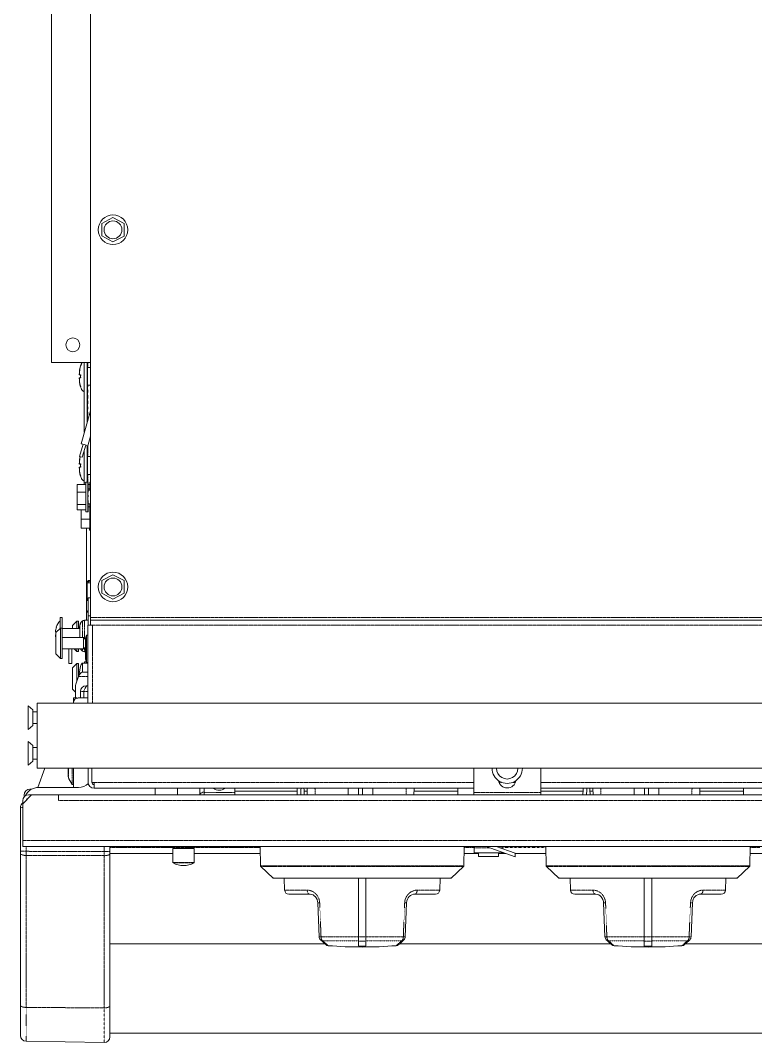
# Model space of a CAD drawing. Header units: millimetres. Extents: x 60499 to 556746, y 248297 to 497145.
# Drawn here: x 328105 to 336745, y 472879 to 484895 of the extents above; entities that cross this region are included whole.
import ezdxf

# ---------------------------------------------------------------- set-up
doc = ezdxf.new("R2010")
doc.units = ezdxf.units.MM
doc.linetypes.add('PHANTOM', pattern=[20, 10, -2, 2, -2, 2, -2])

msp = doc.modelspace()

# ---------------------------------------------------------------- linework, layer by layer
at = {"color": 7, "lineweight": 13, "ltscale": 0.03937}
for p, q in [((328928, 477875), (328928, 489518)), ((328469, 480872), (328469, 489040)), ((328856, 480872), (328856, 480055)), ((328889, 480171), (328889, 480872)), ((328882, 477844), (328882, 478928)), ((328898, 477785), (328898, 476869)), ((328928, 477845), (352057, 477845)), ((328300, 476869), (328300, 476105)), ((328300, 476869), (352655, 476869)), ((328300, 476105), (352655, 476105)), ((333433, 475868), (328971, 475868)), ((346820, 475868), (334220, 475868)), ((328552, 475792), (352487, 475792)), ((331358, 475833), (330625, 475833)), ((328132, 475185), (352907, 475185)), ((328106, 473316), (328106, 475102)), ((329156, 475102), (329896, 475102)), ((329156, 475099), (329156, 473310)), ((330148, 475102), (330922, 475102)), ((331083, 474810), (332122, 474810)), ((332078, 474810), (332078, 474122)), ((332122, 474810), (333160, 474810)), ((332165, 474810), (332165, 474122)), ((334442, 474810), (335481, 474810)), ((335437, 474810), (335437, 474122)), ((335481, 474810), (336520, 474810)), ((335524, 474810), (335524, 474122)), ((331684, 474039), (329156, 474039)), ((335043, 474039), (332559, 474039)), ((338382, 474039), (335919, 474039)), ((338559, 472989), (329156, 472989)), ((328171, 472895), (329088, 472879))]:
    msp.add_line(p, q, dxfattribs=at)
at = {"color": 7, "lineweight": 13, "ltscale": 0.004405}
for p, q in [((329193, 482577), (329062, 482509)), ((329324, 482508), (329193, 482577)), ((329062, 482509), (329062, 482361)), ((329324, 482360), (329324, 482508)), ((329062, 482361), (329193, 482292)), ((329193, 482292), (329324, 482360)), ((329193, 478378), (329062, 478309)), ((329324, 478309), (329193, 478378)), ((329062, 478309), (329062, 478161)), ((329324, 478161), (329324, 478309)), ((329062, 478161), (329193, 478093)), ((329193, 478093), (329324, 478161))]:
    msp.add_line(p, q, dxfattribs=at)
at = {"color": 7, "lineweight": 13, "ltscale": 0.013677}
msp.add_line((328469, 480872), (328928, 480872), dxfattribs=at)
at = {"color": 7, "lineweight": 13, "ltscale": 1.4628e-05}
for p, q in [((328811, 480835), (328812, 480835)), ((328812, 480587), (328811, 480587)), ((328812, 479538), (328811, 479538))]:
    msp.add_line(p, q, dxfattribs=at)
at = {"color": 7, "lineweight": 13, "ltscale": 1.4598e-05}
for p, q in [((328813, 480835), (328813, 480835)), ((328813, 480588), (328813, 480588)), ((328813, 479538), (328813, 479538))]:
    msp.add_line(p, q, dxfattribs=at)
at = {"color": 7, "lineweight": 13, "ltscale": 0.009999}
msp.add_line((328892, 480872), (328892, 480536), dxfattribs=at)
at = {"color": 7, "lineweight": 13, "ltscale": 0.001084}
for p, q in [((328892, 480816), (328928, 480816)), ((328892, 480607), (328928, 480607)), ((328892, 479767), (328928, 479767)), ((328892, 479557), (328928, 479557))]:
    msp.add_line(p, q, dxfattribs=at)
at = {"color": 7, "linetype": 'PHANTOM', "lineweight": 13, "ltscale": 0.001662}
msp.add_line((328898, 480816), (328898, 480872), dxfattribs=at)
at = {"color": 7, "lineweight": 13, "ltscale": 4.93808e-05}
for p, q in [((328797, 480730), (328798, 480730)), ((328797, 479680), (328798, 479680))]:
    msp.add_line(p, q, dxfattribs=at)
at = {"color": 7, "lineweight": 13, "ltscale": 4.89002e-05}
for p, q in [((328798, 480692), (328797, 480692)), ((328798, 479643), (328797, 479643)), ((328772, 479351), (328770, 479351)), ((328772, 479205), (328770, 479205))]:
    msp.add_line(p, q, dxfattribs=at)
at = {"color": 7, "lineweight": 13, "ltscale": 0.000445929}
for p, q in [((328798, 480730), (328813, 480730)), ((328813, 480693), (328798, 480693)), ((328798, 479681), (328813, 479681)), ((328813, 479643), (328798, 479643))]:
    msp.add_line(p, q, dxfattribs=at)
at = {"color": 7, "linetype": 'PHANTOM', "lineweight": 13, "ltscale": 0.012071}
msp.add_line((328898, 480201), (328898, 480607), dxfattribs=at)
at = {"color": 7, "lineweight": 13, "ltscale": 0.012011}
msp.add_line((328817, 479919), (328928, 480307), dxfattribs=at)
msp.add_line((328817, 479919), (328928, 480307), dxfattribs=at)
at = {"color": 7, "lineweight": 13, "ltscale": 0.003429}
msp.add_line((328896, 479896), (328928, 480007), dxfattribs=at)
at = {"color": 7, "lineweight": 13, "ltscale": 0.004429}
for p, q in [((328800, 479769), (328841, 479912)), ((328800, 479769), (328841, 479912)), ((328831, 479760), (328872, 479903))]:
    msp.add_line(p, q, dxfattribs=at)
at = {"color": 7, "lineweight": 13, "ltscale": 0.00123}
for p, q in [((328817, 479919), (328857, 479908)), ((328857, 479908), (328896, 479896))]:
    msp.add_line(p, q, dxfattribs=at)
at = {"color": 7, "lineweight": 13, "ltscale": 4.61276e-05}
msp.add_line((328855, 479843), (328856, 479845), dxfattribs=at)
at = {"color": 7, "lineweight": 13, "ltscale": 1.57971e-05}
msp.add_line((328855, 479843), (328856, 479844), dxfattribs=at)
at = {"color": 7, "lineweight": 13, "ltscale": 0.011509}
msp.add_line((328856, 479845), (328856, 479458), dxfattribs=at)
at = {"color": 7, "lineweight": 13, "ltscale": 1.02323e-05}
msp.add_line((328856, 479844), (328856, 479844), dxfattribs=at)
at = {"color": 7, "lineweight": 13, "ltscale": 0.012892}
msp.add_line((328889, 479465), (328889, 479898), dxfattribs=at)
at = {"color": 7, "lineweight": 13, "ltscale": 0.010425}
msp.add_line((328892, 479837), (328892, 479487), dxfattribs=at)
at = {"color": 7, "linetype": 'PHANTOM', "lineweight": 13, "ltscale": 0.004002}
msp.add_line((328898, 479767), (328898, 479901), dxfattribs=at)
at = {"color": 7, "lineweight": 13, "ltscale": 0.000492117}
msp.add_line((328800, 479769), (328816, 479765), dxfattribs=at)
at = {"color": 7, "lineweight": 13, "ltscale": 0.000492146}
msp.add_line((328816, 479765), (328831, 479760), dxfattribs=at)
at = {"color": 7, "lineweight": 13, "ltscale": 0.000522163}
msp.add_line((328856, 479458), (328856, 479441), dxfattribs=at)
at = {"color": 7, "lineweight": 13, "ltscale": 0.000502819}
msp.add_line((328856, 479458), (328873, 479458), dxfattribs=at)
at = {"color": 7, "lineweight": 13, "ltscale": 0.001054}
for p, q in [((328873, 479465), (328873, 479430)), ((328899, 479465), (328899, 479430))]:
    msp.add_line(p, q, dxfattribs=at)
at = {"color": 7, "lineweight": 13, "ltscale": 0.000775014}
for p, q in [((328899, 479465), (328873, 479465)), ((328899, 479118), (328873, 479118)), ((328928, 477785), (328954, 477785)), ((328971, 475938), (328945, 475938))]:
    msp.add_line(p, q, dxfattribs=at)
at = {"color": 7, "linetype": 'PHANTOM', "lineweight": 13, "ltscale": 0.002725}
msp.add_line((328898, 479465), (328898, 479557), dxfattribs=at)
at = {"color": 7, "lineweight": 13, "ltscale": 6.24769e-05}
for p, q in [((328899, 479464), (328901, 479464)), ((328899, 479430), (328901, 479430)), ((328899, 479349), (328901, 479349)), ((328899, 479315), (328901, 479315)), ((328899, 479294), (328901, 479294)), ((328899, 479250), (328901, 479250)), ((328899, 479186), (328901, 479186)), ((328899, 479119), (328901, 479119))]:
    msp.add_line(p, q, dxfattribs=at)
at = {"color": 7, "lineweight": 13, "ltscale": 0.001006}
msp.add_line((328901, 479464), (328901, 479430), dxfattribs=at)
at = {"color": 7, "lineweight": 13, "ltscale": 0.002874}
msp.add_line((328920, 479467), (328920, 479371), dxfattribs=at)
at = {"color": 7, "lineweight": 13, "ltscale": 0.000239064}
msp.add_line((328928, 479467), (328920, 479467), dxfattribs=at)
at = {"color": 7, "lineweight": 13, "ltscale": 4.92907e-05}
for p, q in [((328772, 479440), (328770, 479440)), ((328819, 479441), (328818, 479441))]:
    msp.add_line(p, q, dxfattribs=at)
at = {"color": 7, "lineweight": 13, "ltscale": 0.002664}
for p, q in [((328770, 479351), (328770, 479440)), ((328772, 479351), (328772, 479440))]:
    msp.add_line(p, q, dxfattribs=at)
at = {"color": 7, "lineweight": 13, "ltscale": 0.004344}
for p, q in [((328770, 479205), (328770, 479351)), ((328772, 479205), (328772, 479351))]:
    msp.add_line(p, q, dxfattribs=at)
at = {"color": 7, "lineweight": 13, "ltscale": 0.003}
for p, q in [((328873, 479440), (328772, 479440)), ((328873, 479351), (328772, 479351)), ((328873, 479205), (328772, 479205)), ((328873, 479142), (328772, 479142)), ((328920, 479032), (328819, 479032)), ((328918, 478928), (328818, 478928)), ((328920, 478928), (328819, 478928))]:
    msp.add_line(p, q, dxfattribs=at)
at = {"color": 7, "lineweight": 13, "ltscale": 7.92976e-06}
msp.add_line((328818, 479440), (328818, 479441), dxfattribs=at)
at = {"color": 7, "lineweight": 13, "ltscale": 0.001592}
msp.add_line((328873, 479441), (328819, 479441), dxfattribs=at)
at = {"color": 7, "lineweight": 13, "ltscale": 1.52588e-05}
msp.add_line((328819, 479440), (328819, 479441), dxfattribs=at)
at = {"color": 7, "lineweight": 13, "ltscale": 0.009296}
msp.add_line((328873, 479118), (328873, 479430), dxfattribs=at)
at = {"color": 7, "lineweight": 13, "ltscale": 0.00342}
msp.add_line((328899, 479430), (328899, 479315), dxfattribs=at)
at = {"color": 7, "lineweight": 13, "ltscale": 0.000569742}
for p, q in [((328920, 479441), (328901, 479441)), ((328920, 479387), (328901, 479387))]:
    msp.add_line(p, q, dxfattribs=at)
at = {"color": 7, "lineweight": 13, "ltscale": 0.0024}
msp.add_line((328901, 479430), (328901, 479349), dxfattribs=at)
at = {"color": 7, "lineweight": 13, "ltscale": 0.000808806}
for p, q in [((328901, 479371), (328928, 479371)), ((328901, 479212), (328928, 479212))]:
    msp.add_line(p, q, dxfattribs=at)
at = {"color": 7, "lineweight": 13, "ltscale": 0.003831}
msp.add_line((328899, 479315), (328899, 479186), dxfattribs=at)
at = {"color": 7, "lineweight": 13, "ltscale": 0.000627773}
msp.add_line((328901, 479315), (328901, 479294), dxfattribs=at)
at = {"color": 7, "lineweight": 13, "ltscale": 0.001906}
msp.add_line((328901, 479250), (328901, 479186), dxfattribs=at)
at = {"color": 7, "lineweight": 13, "ltscale": 0.009247}
msp.add_line((328920, 478901), (328920, 479212), dxfattribs=at)
at = {"color": 7, "lineweight": 13, "ltscale": 0.001868}
for p, q in [((328770, 479142), (328770, 479205)), ((328772, 479142), (328772, 479205))]:
    msp.add_line(p, q, dxfattribs=at)
at = {"color": 7, "lineweight": 13, "ltscale": 0.001456}
msp.add_line((328819, 479142), (328770, 479142), dxfattribs=at)
at = {"color": 7, "lineweight": 13, "ltscale": 0.003275}
msp.add_line((328818, 479032), (328818, 479142), dxfattribs=at)
at = {"color": 7, "lineweight": 13, "ltscale": 0.003268}
msp.add_line((328819, 479032), (328819, 479142), dxfattribs=at)
at = {"color": 7, "lineweight": 13, "ltscale": 0.001998}
for p, q in [((328899, 479186), (328899, 479119)), ((328901, 479186), (328901, 479119))]:
    msp.add_line(p, q, dxfattribs=at)
at = {"color": 7, "lineweight": 13, "ltscale": 4.76987e-05}
msp.add_line((328899, 479119), (328899, 479118), dxfattribs=at)
at = {"color": 7, "lineweight": 13, "ltscale": 0.000569892}
msp.add_line((328920, 479178), (328901, 479178), dxfattribs=at)
at = {"color": 7, "lineweight": 13, "ltscale": 4.88702e-05}
msp.add_line((328819, 479032), (328818, 479032), dxfattribs=at)
at = {"color": 7, "lineweight": 13, "ltscale": 0.003109}
for p, q in [((328818, 478928), (328818, 479032)), ((328819, 478928), (328819, 479032))]:
    msp.add_line(p, q, dxfattribs=at)
at = {"color": 7, "lineweight": 13, "ltscale": 0.000802348}
msp.add_line((328918, 478901), (328918, 478928), dxfattribs=at)
at = {"color": 7, "lineweight": 13, "ltscale": 0.000288205}
msp.add_line((328928, 478901), (328918, 478901), dxfattribs=at)
at = {"color": 7, "lineweight": 13, "ltscale": 0.000238884}
msp.add_line((328928, 478901), (328920, 478901), dxfattribs=at)
at = {"color": 7, "lineweight": 13, "ltscale": 0.004899}
msp.add_line((328883, 478292), (328883, 478127), dxfattribs=at)
at = {"color": 7, "lineweight": 13, "ltscale": 0.003698}
for p, q in [((328890, 478160), (328890, 478284)), ((328891, 478160), (328891, 478284))]:
    msp.add_line(p, q, dxfattribs=at)
at = {"color": 7, "lineweight": 13, "ltscale": 0.001146}
msp.add_line((328928, 478284), (328890, 478284), dxfattribs=at)
at = {"color": 7, "lineweight": 13, "ltscale": 0.001096}
msp.add_line((328928, 478284), (328891, 478284), dxfattribs=at)
at = {"color": 7, "linetype": 'PHANTOM', "lineweight": 13, "ltscale": 0.000239815}
msp.add_line((328900, 478309), (328900, 478301), dxfattribs=at)
at = {"color": 7, "lineweight": 13, "ltscale": 0.000827128}
msp.add_line((328900, 478309), (328928, 478309), dxfattribs=at)
at = {"color": 7, "linetype": 'PHANTOM', "lineweight": 13, "ltscale": 0.000827128}
msp.add_line((328928, 478301), (328900, 478301), dxfattribs=at)
at = {"color": 7, "linetype": 'PHANTOM', "lineweight": 13, "ltscale": 0.00049561}
msp.add_line((328900, 478284), (328900, 478301), dxfattribs=at)
at = {"color": 7, "lineweight": 13, "ltscale": 0.002502}
for p, q in [((328890, 478076), (328890, 478160)), ((328891, 478076), (328891, 478160))]:
    msp.add_line(p, q, dxfattribs=at)
at = {"color": 7, "lineweight": 13, "ltscale": 0.005035}
msp.add_line((328883, 478127), (328883, 477958), dxfattribs=at)
at = {"color": 7, "lineweight": 13, "ltscale": 5.00416e-05}
msp.add_line((328891, 478076), (328890, 478076), dxfattribs=at)
at = {"color": 7, "lineweight": 13, "ltscale": 0.000320705}
msp.add_line((328902, 478076), (328891, 478076), dxfattribs=at)
at = {"color": 7, "linetype": 'PHANTOM', "lineweight": 13, "ltscale": 0.003739}
msp.add_line((328900, 477950), (328900, 478076), dxfattribs=at)
at = {"color": 7, "lineweight": 13, "ltscale": 0.000775074}
for p, q in [((328902, 478107), (328928, 478107)), ((328902, 477897), (328928, 477897))]:
    msp.add_line(p, q, dxfattribs=at)
at = {"color": 7, "lineweight": 13, "ltscale": 0.00625}
msp.add_line((328902, 477897), (328902, 478107), dxfattribs=at)
at = {"color": 7, "lineweight": 13, "ltscale": 0.000136248}
msp.add_line((328883, 477958), (328883, 477954), dxfattribs=at)
at = {"color": 7, "linetype": 'PHANTOM', "lineweight": 13, "ltscale": 8.37431e-05}
msp.add_line((328900, 477950), (328900, 477947), dxfattribs=at)
at = {"color": 7, "linetype": 'PHANTOM', "lineweight": 13, "ltscale": 5.20241e-05}
for p, q in [((328902, 477950), (328900, 477950)), ((328902, 477941), (328900, 477941))]:
    msp.add_line(p, q, dxfattribs=at)
at = {"color": 7, "lineweight": 13, "ltscale": 8.41036e-05}
msp.add_line((328900, 477947), (328900, 477950), dxfattribs=at)
at = {"color": 7, "linetype": 'PHANTOM', "lineweight": 13, "ltscale": 5.45472e-05}
msp.add_line((328900, 477945), (328900, 477943), dxfattribs=at)
at = {"color": 7, "lineweight": 13, "ltscale": 5.33457e-05}
msp.add_line((328900, 477943), (328900, 477945), dxfattribs=at)
at = {"color": 7, "lineweight": 13, "ltscale": 1.33364e-05}
msp.add_line((328900, 477941), (328900, 477942), dxfattribs=at)
at = {"color": 7, "linetype": 'PHANTOM', "lineweight": 13, "ltscale": 0.000136128}
msp.add_line((328900, 477937), (328900, 477941), dxfattribs=at)
at = {"color": 7, "linetype": 'PHANTOM', "lineweight": 13, "ltscale": 5.12431e-05}
msp.add_line((328902, 477937), (328900, 477937), dxfattribs=at)
at = {"color": 7, "lineweight": 13, "ltscale": 5.20841e-05}
msp.add_line((328900, 477937), (328902, 477937), dxfattribs=at)
at = {"color": 7, "lineweight": 13, "ltscale": 0.003335}
msp.add_line((328902, 477785), (328902, 477897), dxfattribs=at)
at = {"color": 7, "lineweight": 13, "ltscale": 0.003787}
msp.add_line((328572, 477875), (328572, 477748), dxfattribs=at)
at = {"color": 7, "lineweight": 13, "ltscale": 0.000674991}
msp.add_line((328594, 477875), (328572, 477875), dxfattribs=at)
at = {"color": 7, "lineweight": 13, "ltscale": 0.003663}
msp.add_line((328594, 477875), (328594, 477752), dxfattribs=at)
at = {"color": 7, "lineweight": 13, "ltscale": 0.002227}
for p, q in [((328716, 477780), (328769, 477833)), ((328523, 477699), (328576, 477752)), ((328523, 477448), (328576, 477395)), ((328716, 477284), (328769, 477337))]:
    msp.add_line(p, q, dxfattribs=at)
at = {"color": 7, "lineweight": 13, "ltscale": 0.000778679}
msp.add_line((328716, 477780), (328716, 477754), dxfattribs=at)
at = {"color": 7, "lineweight": 13, "ltscale": 0.001107}
for p, q in [((328769, 477833), (328769, 477795)), ((328787, 477833), (328787, 477795)), ((328576, 477752), (328576, 477715)), ((328594, 477752), (328594, 477715)), ((328769, 477337), (328769, 477300)), ((328787, 477337), (328787, 477300))]:
    msp.add_line(p, q, dxfattribs=at)
at = {"color": 7, "lineweight": 13, "ltscale": 0.000550007}
for p, q in [((328769, 477833), (328787, 477833)), ((328576, 477752), (328594, 477752)), ((328769, 477476), (328787, 477476)), ((328576, 477395), (328594, 477395)), ((328769, 477337), (328787, 477337))]:
    msp.add_line(p, q, dxfattribs=at)
at = {"color": 7, "lineweight": 13, "ltscale": 0.001481}
for p, q in [((328769, 477746), (328769, 477795)), ((328787, 477795), (328787, 477746))]:
    msp.add_line(p, q, dxfattribs=at)
at = {"color": 7, "linetype": 'PHANTOM', "lineweight": 13, "ltscale": 3.94085e-05}
msp.add_line((328832, 477832), (328832, 477834), dxfattribs=at)
at = {"color": 7, "linetype": 'PHANTOM', "lineweight": 13, "ltscale": 0.005752}
msp.add_line((328833, 477641), (328833, 477834), dxfattribs=at)
at = {"color": 7, "linetype": 'PHANTOM', "lineweight": 13, "ltscale": 0.006433}
msp.add_line((328859, 477628), (328859, 477844), dxfattribs=at)
at = {"color": 7, "lineweight": 13, "ltscale": 0.001291}
msp.add_line((328859, 477844), (328902, 477844), dxfattribs=at)
at = {"color": 7, "lineweight": 13, "ltscale": 0.000644594}
msp.add_line((328920, 477785), (328898, 477785), dxfattribs=at)
at = {"color": 7, "lineweight": 13, "ltscale": 0.000242909}
msp.add_line((328928, 477785), (328920, 477785), dxfattribs=at)
at = {"color": 7, "linetype": 'PHANTOM', "lineweight": 13, "ltscale": 0.03937}
for p, q in [((352057, 477875), (328928, 477875)), ((328954, 477785), (352031, 477785)), ((328954, 477785), (328954, 476869)), ((333433, 475938), (328971, 475938)), ((346820, 475938), (334220, 475938)), ((334220, 475820), (333433, 475820)), ((328552, 475723), (352487, 475723)), ((328132, 475254), (352907, 475254)), ((329088, 475124), (328171, 475127)), ((329156, 475171), (330921, 475171)), ((328171, 473292), (328171, 475079)), ((329088, 475076), (328171, 475079)), ((329088, 475076), (329088, 473286)), ((332122, 474958), (330925, 474958)), ((332122, 474949), (330929, 474949)), ((333318, 474958), (332122, 474958)), ((333314, 474949), (332122, 474949)), ((335481, 474958), (334284, 474958)), ((335481, 474949), (334288, 474949)), ((336677, 474958), (335481, 474958)), ((336673, 474949), (335481, 474949)), ((331074, 474813), (332122, 474813)), ((332122, 474813), (333169, 474813)), ((334433, 474813), (335481, 474813)), ((335481, 474813), (336528, 474813)), ((328171, 473292), (329088, 473286))]:
    msp.add_line(p, q, dxfattribs=at)
at = {"color": 7, "lineweight": 13, "ltscale": 0.000887533}
msp.add_line((328928, 477845), (328928, 477875), dxfattribs=at)
at = {"color": 7, "lineweight": 13, "ltscale": 0.001775}
msp.add_line((328928, 477845), (328928, 477785), dxfattribs=at)
at = {"color": 7, "lineweight": 13, "ltscale": 0.00034918}
msp.add_line((328528, 477709), (328516, 477709), dxfattribs=at)
at = {"color": 7, "lineweight": 13, "ltscale": 0.000202179}
msp.add_line((328516, 477671), (328523, 477671), dxfattribs=at)
at = {"color": 7, "lineweight": 13, "ltscale": 0.000778559}
for p, q in [((328523, 477699), (328523, 477673)), ((328716, 477284), (328716, 477258))]:
    msp.add_line(p, q, dxfattribs=at)
at = {"color": 7, "lineweight": 13, "ltscale": 0.006696}
for p, q in [((328523, 477448), (328523, 477673)), ((328716, 477033), (328716, 477258))]:
    msp.add_line(p, q, dxfattribs=at)
at = {"color": 7, "lineweight": 13, "ltscale": 2.56816e-05}
msp.add_line((328528, 477763), (328527, 477763), dxfattribs=at)
at = {"color": 7, "lineweight": 13, "ltscale": 0.009518}
for p, q in [((328576, 477395), (328576, 477715)), ((328594, 477715), (328594, 477395))]:
    msp.add_line(p, q, dxfattribs=at)
at = {"color": 7, "lineweight": 13, "ltscale": 0.006206}
msp.add_line((328803, 477746), (328594, 477746), dxfattribs=at)
at = {"color": 7, "lineweight": 13, "ltscale": 0.000233808}
msp.add_line((328716, 477746), (328716, 477754), dxfattribs=at)
at = {"color": 7, "lineweight": 13, "ltscale": 0.000532976}
msp.add_line((328801, 477746), (328801, 477764), dxfattribs=at)
at = {"color": 7, "lineweight": 13, "ltscale": 1.25438e-06}
for p, q in [((328801, 477763), (328801, 477763)), ((328803, 477764), (328803, 477764))]:
    msp.add_line(p, q, dxfattribs=at)
at = {"color": 7, "lineweight": 13, "ltscale": 0.000405019}
for p, q in [((328801, 477750), (328801, 477763)), ((328803, 477750), (328803, 477764))]:
    msp.add_line(p, q, dxfattribs=at)
at = {"color": 7, "lineweight": 13, "ltscale": 0.000118946}
msp.add_line((328801, 477746), (328801, 477750), dxfattribs=at)
at = {"color": 7, "lineweight": 13, "ltscale": 0.000968513}
msp.add_line((328803, 477731), (328803, 477764), dxfattribs=at)
at = {"color": 7, "lineweight": 13, "ltscale": 0.000904594}
msp.add_line((328803, 477720), (328803, 477750), dxfattribs=at)
at = {"color": 7, "lineweight": 13, "ltscale": 0.002269}
for p, q in [((328803, 477655), (328803, 477731)), ((328803, 477643), (328803, 477720))]:
    msp.add_line(p, q, dxfattribs=at)
at = {"color": 7, "lineweight": 13, "ltscale": 0.000427967}
msp.add_line((328803, 477641), (328803, 477655), dxfattribs=at)
at = {"color": 7, "lineweight": 13, "ltscale": 0.000512611}
msp.add_line((328881, 477667), (328898, 477667), dxfattribs=at)
at = {"color": 7, "lineweight": 13, "ltscale": 0.004113}
msp.add_line((328881, 477667), (328881, 477529), dxfattribs=at)
at = {"color": 7, "lineweight": 13, "ltscale": 0.000512581}
for p, q in [((328881, 477667), (328898, 477667)), ((328881, 477345), (328898, 477345))]:
    msp.add_line(p, q, dxfattribs=at)
at = {"color": 7, "lineweight": 13, "ltscale": 0.0075}
for p, q in [((328594, 477641), (328846, 477641)), ((328594, 477506), (328846, 477506)), ((330148, 475160), (329896, 475160))]:
    msp.add_line(p, q, dxfattribs=at)
at = {"color": 7, "lineweight": 13, "ltscale": 7.7976e-05}
msp.add_line((328803, 477641), (328803, 477643), dxfattribs=at)
at = {"color": 7, "lineweight": 13, "ltscale": 0.000416673}
msp.add_line((328846, 477641), (328846, 477627), dxfattribs=at)
at = {"color": 7, "lineweight": 13, "ltscale": 0.000958898}
msp.add_line((328869, 477617), (328846, 477641), dxfattribs=at)
at = {"color": 7, "lineweight": 13, "ltscale": 0.003583}
msp.add_line((328846, 477506), (328846, 477627), dxfattribs=at)
at = {"color": 7, "lineweight": 13, "ltscale": 0.000132643}
msp.add_line((328869, 477622), (328864, 477622), dxfattribs=at)
at = {"color": 7, "lineweight": 13, "ltscale": 0.002685}
msp.add_line((328868, 477521), (328868, 477611), dxfattribs=at)
at = {"color": 7, "lineweight": 13, "ltscale": 0.005112}
for p, q in [((328674, 477335), (328674, 477506)), ((328708, 477335), (328708, 477506))]:
    msp.add_line(p, q, dxfattribs=at)
at = {"color": 7, "lineweight": 13, "ltscale": 0.001289}
msp.add_line((328738, 477506), (328769, 477476), dxfattribs=at)
at = {"color": 7, "lineweight": 13, "ltscale": 0.000912524}
for p, q in [((328769, 477476), (328769, 477506)), ((328787, 477506), (328787, 477476))]:
    msp.add_line(p, q, dxfattribs=at)
at = {"color": 7, "linetype": 'PHANTOM', "lineweight": 13, "ltscale": 5.49076e-05}
msp.add_line((328832, 477482), (328832, 477483), dxfattribs=at)
at = {"color": 7, "linetype": 'PHANTOM', "lineweight": 13, "ltscale": 0.000726655}
msp.add_line((328833, 477482), (328833, 477506), dxfattribs=at)
at = {"color": 7, "lineweight": 13, "ltscale": 0.000951739}
msp.add_line((328868, 477529), (328846, 477506), dxfattribs=at)
at = {"color": 7, "linetype": 'PHANTOM', "lineweight": 13, "ltscale": 8.7708e-06}
msp.add_line((328857, 477472), (328857, 477472), dxfattribs=at)
at = {"color": 7, "lineweight": 13, "ltscale": 0.00034083}
msp.add_line((328857, 477472), (328868, 477472), dxfattribs=at)
at = {"color": 7, "linetype": 'PHANTOM', "lineweight": 13, "ltscale": 0.001408}
msp.add_line((328859, 477472), (328859, 477519), dxfattribs=at)
at = {"color": 7, "lineweight": 13, "ltscale": 0.000291539}
msp.add_line((328859, 477472), (328868, 477472), dxfattribs=at)
at = {"color": 7, "lineweight": 13, "ltscale": 0.003534}
msp.add_line((328868, 477402), (328868, 477521), dxfattribs=at)
at = {"color": 7, "lineweight": 13, "ltscale": 0.005414}
msp.add_line((328881, 477529), (328881, 477347), dxfattribs=at)
at = {"color": 7, "lineweight": 13, "ltscale": 0.000999991}
msp.add_line((328674, 477335), (328708, 477335), dxfattribs=at)
at = {"color": 7, "lineweight": 13, "ltscale": 0.00513}
msp.add_line((328769, 477128), (328769, 477300), dxfattribs=at)
at = {"color": 7, "lineweight": 13, "ltscale": 0.003621}
msp.add_line((328787, 477300), (328787, 477178), dxfattribs=at)
at = {"color": 7, "lineweight": 13, "ltscale": 0.003125}
msp.add_line((328833, 477233), (328833, 477338), dxfattribs=at)
at = {"color": 7, "lineweight": 13, "ltscale": 0.001949}
for p, q in [((328898, 477338), (328833, 477338)), ((328898, 477233), (328833, 477233))]:
    msp.add_line(p, q, dxfattribs=at)
at = {"color": 7, "lineweight": 13, "ltscale": 0.000508226}
msp.add_line((328860, 477338), (328860, 477355), dxfattribs=at)
at = {"color": 7, "lineweight": 13, "ltscale": 0.000509457}
msp.add_line((328860, 477355), (328877, 477355), dxfattribs=at)
at = {"color": 7, "lineweight": 13, "ltscale": 3.11183e-05}
msp.add_line((328868, 477402), (328868, 477401), dxfattribs=at)
at = {"color": 7, "lineweight": 13, "ltscale": 4.78189e-05}
msp.add_line((328881, 477347), (328881, 477345), dxfattribs=at)
at = {"color": 7, "lineweight": 13, "ltscale": 0.000199205}
msp.add_line((328890, 477338), (328890, 477345), dxfattribs=at)
at = {"color": 7, "lineweight": 13, "ltscale": 0.00291}
msp.add_line((328756, 477091), (328789, 477183), dxfattribs=at)
at = {"color": 7, "lineweight": 13, "ltscale": 0.000281657}
msp.add_line((328787, 477226), (328797, 477226), dxfattribs=at)
at = {"color": 7, "linetype": 'PHANTOM', "lineweight": 13, "ltscale": 0.003247}
msp.add_line((328789, 477183), (328898, 477183), dxfattribs=at)
at = {"color": 7, "lineweight": 13, "ltscale": 0.000635312}
msp.add_line((328877, 477073), (328898, 477073), dxfattribs=at)
at = {"color": 7, "lineweight": 13, "ltscale": 0.000347468}
msp.add_line((328877, 477073), (328877, 477061), dxfattribs=at)
at = {"color": 7, "lineweight": 13, "ltscale": 0.001476}
msp.add_line((328716, 477033), (328751, 476998), dxfattribs=at)
at = {"color": 7, "lineweight": 13, "ltscale": 0.001562}
msp.add_line((328728, 476877), (328728, 476930), dxfattribs=at)
at = {"color": 7, "lineweight": 13, "ltscale": 0.0012}
msp.add_line((328728, 476930), (328768, 476930), dxfattribs=at)
at = {"color": 7, "lineweight": 13, "ltscale": 0.003207}
msp.add_line((328751, 477038), (328751, 476930), dxfattribs=at)
at = {"color": 7, "lineweight": 13, "ltscale": 4.26525e-05}
msp.add_line((328768, 476928), (328768, 476930), dxfattribs=at)
at = {"color": 7, "lineweight": 13, "ltscale": 0.003505}
msp.add_line((328780, 476930), (328898, 476930), dxfattribs=at)
at = {"color": 7, "linetype": 'PHANTOM', "lineweight": 13, "ltscale": 0.001195}
msp.add_line((328811, 477006), (328851, 477006), dxfattribs=at)
at = {"color": 7, "lineweight": 13, "ltscale": 0.00228}
for p, q in [((328811, 476930), (328811, 477006)), ((328851, 477006), (328851, 476930)), ((328851, 476930), (328851, 477006))]:
    msp.add_line(p, q, dxfattribs=at)
at = {"color": 7, "lineweight": 13, "ltscale": 1.44279e-05}
msp.add_line((328851, 477007), (328851, 477006), dxfattribs=at)
at = {"color": 7, "linetype": 'PHANTOM', "lineweight": 13, "ltscale": 0.001405}
msp.add_line((328851, 477006), (328898, 477006), dxfattribs=at)
at = {"color": 7, "lineweight": 13, "ltscale": 0.0083}
for p, q in [((328195, 476838), (328195, 476559)), ((328195, 476418), (328195, 476139))]:
    msp.add_line(p, q, dxfattribs=at)
at = {"color": 7, "lineweight": 13, "ltscale": 0.002153}
for p, q in [((328195, 476838), (328250, 476790)), ((328195, 476559), (328250, 476606)), ((328195, 476418), (328250, 476370)), ((328195, 476139), (328250, 476187))]:
    msp.add_line(p, q, dxfattribs=at)
at = {"color": 7, "lineweight": 13, "ltscale": 0.000253752}
msp.add_line((328728, 476869), (328728, 476877), dxfattribs=at)
msp.add_line((328728, 476869), (328728, 476877), dxfattribs=at)
at = {"color": 7, "lineweight": 13, "ltscale": 0.005475}
for p, q in [((328250, 476790), (328250, 476606)), ((328250, 476370), (328250, 476187))]:
    msp.add_line(p, q, dxfattribs=at)
at = {"color": 7, "lineweight": 13, "ltscale": 0.0015}
for p, q in [((328250, 476768), (328300, 476768)), ((328250, 476629), (328300, 476629)), ((328250, 476348), (328300, 476348)), ((328250, 476209), (328300, 476209))]:
    msp.add_line(p, q, dxfattribs=at)
at = {"color": 7, "lineweight": 13, "ltscale": 0.007196}
msp.add_line((328309, 475877), (328391, 476105), dxfattribs=at)
at = {"color": 7, "lineweight": 13, "ltscale": 0.002561}
msp.add_line((328667, 476105), (328667, 476019), dxfattribs=at)
at = {"color": 7, "linetype": 'PHANTOM', "lineweight": 13, "ltscale": 0.003109}
msp.add_line((328672, 476105), (328672, 476000), dxfattribs=at)
at = {"color": 7, "linetype": 'PHANTOM', "lineweight": 13, "ltscale": 0.004991}
msp.add_line((328714, 476105), (328714, 475937), dxfattribs=at)
at = {"color": 7, "lineweight": 13, "ltscale": 0.006756}
msp.add_line((328728, 475878), (328728, 476105), dxfattribs=at)
at = {"color": 7, "lineweight": 13, "ltscale": 0.006509}
msp.add_line((328728, 475886), (328728, 476105), dxfattribs=at)
at = {"color": 7, "lineweight": 13, "ltscale": 0.004972}
for p, q in [((328902, 475938), (328902, 476105)), ((328945, 475938), (328945, 476105))]:
    msp.add_line(p, q, dxfattribs=at)
at = {"color": 7, "lineweight": 13, "ltscale": 0.008462}
for p, q in [((333433, 476105), (333433, 475820)), ((334220, 476105), (334220, 475820))]:
    msp.add_line(p, q, dxfattribs=at)
at = {"color": 7, "lineweight": 13, "ltscale": 0.000336414}
msp.add_line((328667, 476019), (328667, 476007), dxfattribs=at)
at = {"color": 7, "linetype": 'PHANTOM', "lineweight": 13, "ltscale": 0.000412948}
msp.add_line((328672, 476000), (328672, 475986), dxfattribs=at)
at = {"color": 7, "lineweight": 13, "ltscale": 0.002475}
msp.add_line((328672, 475986), (328714, 475914), dxfattribs=at)
at = {"color": 7, "lineweight": 13, "ltscale": 0.000619363}
msp.add_line((328217, 475857), (328237, 475857), dxfattribs=at)
at = {"color": 7, "lineweight": 13, "ltscale": 0.014}
msp.add_line((328317, 475878), (328788, 475878), dxfattribs=at)
at = {"color": 7, "linetype": 'PHANTOM', "lineweight": 13, "ltscale": 0.000675472}
msp.add_line((328714, 475937), (328714, 475914), dxfattribs=at)
at = {"color": 7, "lineweight": 13, "ltscale": 0.002065}
msp.add_line((328971, 475938), (328971, 475868), dxfattribs=at)
at = {"color": 7, "lineweight": 13, "ltscale": 0.002275}
for p, q in [((329690, 475792), (329690, 475868)), ((329953, 475792), (329953, 475868)), ((330215, 475792), (330215, 475868)), ((331476, 475792), (331474, 475868)), ((331958, 475792), (331957, 475868)), ((332079, 475792), (332078, 475868)), ((332127, 475868), (332126, 475792)), ((332247, 475792), (332248, 475868)), ((332730, 475792), (332731, 475868)), ((333246, 475792), (333246, 475868)), ((334835, 475792), (334834, 475868)), ((335318, 475792), (335317, 475868)), ((335439, 475792), (335438, 475868)), ((335487, 475868), (335486, 475792)), ((335607, 475792), (335608, 475868)), ((336089, 475792), (336091, 475868)), ((336605, 475792), (336605, 475868))]:
    msp.add_line(p, q, dxfattribs=at)
at = {"color": 7, "lineweight": 13, "ltscale": 0.001425}
for p, q in [((330263, 475868), (330263, 475820)), ((330625, 475868), (330625, 475820))]:
    msp.add_line(p, q, dxfattribs=at)
at = {"color": 7, "linetype": 'PHANTOM', "lineweight": 13, "ltscale": 0.002275}
for p, q in [((331568, 475792), (331567, 475868)), ((332638, 475792), (332639, 475868)), ((334927, 475792), (334926, 475868)), ((335997, 475792), (335998, 475868))]:
    msp.add_line(p, q, dxfattribs=at)
at = {"color": 7, "linetype": 'PHANTOM', "lineweight": 13, "ltscale": 0.000934901}
for p, q in [((333760, 475938), (333729, 475938)), ((333924, 475938), (333892, 475938))]:
    msp.add_line(p, q, dxfattribs=at)
at = {"color": 7, "lineweight": 13, "ltscale": 0.004419}
msp.add_line((328237, 475792), (328132, 475687), dxfattribs=at)
at = {"color": 7, "lineweight": 13, "ltscale": 0.00066598}
msp.add_line((328148, 475789), (328148, 475766), dxfattribs=at)
at = {"color": 7, "lineweight": 13, "ltscale": 0.001075}
for p, q in [((328237, 475792), (328201, 475792)), ((328132, 475687), (328132, 475723))]:
    msp.add_line(p, q, dxfattribs=at)
at = {"color": 7, "lineweight": 13, "ltscale": 0.009375}
msp.add_line((328552, 475792), (328237, 475792), dxfattribs=at)
at = {"color": 7, "lineweight": 13, "ltscale": 0.00205}
for p, q in [((328552, 475792), (328552, 475723)), ((328132, 475185), (328132, 475254))]:
    msp.add_line(p, q, dxfattribs=at)
at = {"color": 7, "linetype": 'PHANTOM', "lineweight": 13, "ltscale": 0.0108}
msp.add_line((330263, 475820), (330625, 475820), dxfattribs=at)
at = {"color": 7, "lineweight": 13, "ltscale": 0.000850047}
for p, q in [((330263, 475792), (330263, 475820)), ((330625, 475792), (330625, 475820)), ((333433, 475820), (333433, 475792)), ((334220, 475820), (334220, 475792))]:
    msp.add_line(p, q, dxfattribs=at)
at = {"color": 7, "lineweight": 13, "ltscale": 0.001057}
msp.add_line((331475, 475833), (331439, 475833), dxfattribs=at)
at = {"color": 7, "lineweight": 13, "ltscale": 0.015344}
msp.add_line((333246, 475833), (332731, 475833), dxfattribs=at)
at = {"color": 7, "lineweight": 13, "ltscale": 0.014807}
msp.add_line((334717, 475833), (334220, 475833), dxfattribs=at)
at = {"color": 7, "lineweight": 13, "ltscale": 0.001062}
msp.add_line((334834, 475833), (334799, 475833), dxfattribs=at)
at = {"color": 7, "lineweight": 13, "ltscale": 0.015339}
msp.add_line((336605, 475833), (336090, 475833), dxfattribs=at)
at = {"color": 7, "lineweight": 13, "ltscale": 0.013975}
msp.add_line((328105, 475640), (328105, 475171), dxfattribs=at)
at = {"color": 7, "lineweight": 13, "ltscale": 0.015365}
msp.add_line((328106, 475127), (328106, 475643), dxfattribs=at)
at = {"color": 7, "linetype": 'PHANTOM', "lineweight": 13, "ltscale": 0.000793367}
msp.add_line((328106, 475643), (328132, 475643), dxfattribs=at)
at = {"color": 7, "lineweight": 13, "ltscale": 0.012875}
msp.add_line((328132, 475254), (328132, 475687), dxfattribs=at)
at = {"color": 7, "lineweight": 13, "ltscale": 0.000725573}
for p, q in [((328106, 475102), (328106, 475127)), ((329156, 475124), (329156, 475099))]:
    msp.add_line(p, q, dxfattribs=at)
at = {"color": 7, "linetype": 'PHANTOM', "lineweight": 13, "ltscale": 0.001941}
msp.add_line((328171, 475127), (328106, 475127), dxfattribs=at)
at = {"color": 7, "linetype": 'PHANTOM', "lineweight": 13, "ltscale": 0.001745}
msp.add_line((328171, 475127), (328171, 475185), dxfattribs=at)
at = {"color": 7, "linetype": 'PHANTOM', "lineweight": 13, "ltscale": 0.001433}
for p, q in [((328171, 475079), (328171, 475127)), ((329088, 475124), (329088, 475076))]:
    msp.add_line(p, q, dxfattribs=at)
at = {"color": 7, "linetype": 'PHANTOM', "lineweight": 13, "ltscale": 0.001834}
msp.add_line((329088, 475185), (329088, 475124), dxfattribs=at)
at = {"color": 7, "lineweight": 13, "ltscale": 0.001834}
msp.add_line((329156, 475185), (329156, 475124), dxfattribs=at)
at = {"color": 7, "lineweight": 13, "ltscale": 0.004925}
for p, q in [((329896, 475160), (329896, 474995)), ((330148, 475160), (330148, 474995))]:
    msp.add_line(p, q, dxfattribs=at)
at = {"color": 7, "lineweight": 13, "ltscale": 0.00678}
for p, q in [((330925, 474958), (330921, 475185)), ((333318, 474958), (333322, 475185)), ((334284, 474958), (334280, 475185)), ((336677, 474958), (336681, 475185))]:
    msp.add_line(p, q, dxfattribs=at)
at = {"color": 7, "linetype": 'PHANTOM', "lineweight": 13, "ltscale": 0.003424}
for p, q in [((333322, 475171), (333437, 475171)), ((336681, 475171), (336796, 475171))]:
    msp.add_line(p, q, dxfattribs=at)
at = {"color": 7, "linetype": 'PHANTOM', "lineweight": 13, "ltscale": 0.002629}
msp.add_line((333437, 475169), (333525, 475169), dxfattribs=at)
at = {"color": 7, "lineweight": 13, "ltscale": 0.001758}
msp.add_line((333437, 475169), (333437, 475110), dxfattribs=at)
at = {"color": 7, "linetype": 'PHANTOM', "lineweight": 13, "ltscale": 0.002969}
msp.add_line((333525, 475169), (333625, 475169), dxfattribs=at)
at = {"color": 7, "lineweight": 13, "ltscale": 0.010725}
msp.add_line((333918, 475062), (333579, 475185), dxfattribs=at)
at = {"color": 7, "lineweight": 13, "ltscale": 0.00707}
msp.add_line((333918, 475104), (333695, 475185), dxfattribs=at)
at = {"color": 7, "linetype": 'PHANTOM', "lineweight": 13, "ltscale": 0.001067}
msp.add_line((333740, 475169), (333776, 475169), dxfattribs=at)
at = {"color": 7, "linetype": 'PHANTOM', "lineweight": 13, "ltscale": 0.015024}
msp.add_line((333776, 475171), (334281, 475171), dxfattribs=at)
at = {"color": 7, "lineweight": 13, "ltscale": 0.000388438}
msp.add_line((333776, 475169), (333776, 475156), dxfattribs=at)
at = {"color": 7, "linetype": 'PHANTOM', "lineweight": 13, "ltscale": 0.002009}
msp.add_line((329088, 475124), (329156, 475124), dxfattribs=at)
at = {"color": 7, "lineweight": 13, "ltscale": 0.004993}
for p, q in [((333321, 475102), (333488, 475102)), ((336680, 475102), (336848, 475102))]:
    msp.add_line(p, q, dxfattribs=at)
at = {"color": 7, "lineweight": 13, "ltscale": 0.002629}
msp.add_line((333437, 475110), (333525, 475110), dxfattribs=at)
at = {"color": 7, "lineweight": 13, "ltscale": 0.00125}
for p, q in [((333488, 475110), (333488, 475068)), ((333724, 475110), (333724, 475068)), ((333918, 475062), (333918, 475104))]:
    msp.add_line(p, q, dxfattribs=at)
at = {"color": 7, "lineweight": 13, "ltscale": 0.001829}
msp.add_line((333488, 475068), (333550, 475068), dxfattribs=at)
at = {"color": 7, "lineweight": 13, "ltscale": 0.007471}
msp.add_line((333525, 475110), (333776, 475110), dxfattribs=at)
at = {"color": 7, "lineweight": 13, "ltscale": 0.005196}
msp.add_line((333550, 475068), (333724, 475068), dxfattribs=at)
at = {"color": 7, "lineweight": 13, "ltscale": 0.002499}
msp.add_line((333724, 475102), (333808, 475102), dxfattribs=at)
at = {"color": 7, "lineweight": 13, "ltscale": 0.000119667}
msp.add_line((333776, 475114), (333776, 475110), dxfattribs=at)
at = {"color": 7, "lineweight": 13, "ltscale": 0.010831}
msp.add_line((333918, 475102), (334282, 475102), dxfattribs=at)
at = {"color": 7, "linetype": 'PHANTOM', "lineweight": 13, "ltscale": 0.0075}
msp.add_line((329896, 474995), (330148, 474995), dxfattribs=at)
at = {"color": 7, "linetype": 'PHANTOM', "lineweight": 13, "ltscale": 0.003684}
for p, q in [((329898, 474991), (330022, 474991)), ((330022, 474991), (330146, 474991))]:
    msp.add_line(p, q, dxfattribs=at)
at = {"color": 7, "lineweight": 13, "ltscale": 0.005906}
for p, q in [((331074, 474813), (330929, 474949)), ((333169, 474813), (333314, 474949)), ((334433, 474813), (334288, 474949)), ((336528, 474813), (336673, 474949))]:
    msp.add_line(p, q, dxfattribs=at)
at = {"color": 7, "lineweight": 13, "ltscale": 0.004141}
for p, q in [((331205, 474810), (331210, 474671)), ((333033, 474671), (333038, 474810)), ((334565, 474810), (334570, 474671)), ((336392, 474671), (336397, 474810))]:
    msp.add_line(p, q, dxfattribs=at)
at = {"color": 7, "linetype": 'PHANTOM', "lineweight": 13, "ltscale": 0.007862}
for p, q in [((331474, 474671), (331210, 474671)), ((333033, 474671), (332769, 474671)), ((334834, 474671), (334570, 474671)), ((336392, 474671), (336128, 474671))]:
    msp.add_line(p, q, dxfattribs=at)
at = {"color": 7, "lineweight": 13, "ltscale": 0.007428}
for p, q in [((331261, 474622), (331510, 474622)), ((332733, 474622), (332982, 474622)), ((334620, 474622), (334869, 474622)), ((336092, 474622), (336342, 474622))]:
    msp.add_line(p, q, dxfattribs=at)
at = {"color": 7, "lineweight": 13, "ltscale": 0.011891}
for p, q in [((331615, 474122), (331600, 474521)), ((332628, 474122), (332643, 474521)), ((334974, 474122), (334959, 474521)), ((335987, 474122), (336003, 474521))]:
    msp.add_line(p, q, dxfattribs=at)
at = {"color": 7, "lineweight": 13, "ltscale": 0.01189}
for p, q in [((331600, 474521), (331615, 474122)), ((334959, 474521), (334974, 474122))]:
    msp.add_line(p, q, dxfattribs=at)
at = {"color": 7, "linetype": 'PHANTOM', "lineweight": 13, "ltscale": 0.011891}
for p, q in [((331622, 474521), (331638, 474122)), ((332605, 474122), (332621, 474521)), ((334982, 474521), (334997, 474122)), ((335964, 474122), (335980, 474521))]:
    msp.add_line(p, q, dxfattribs=at)
at = {"color": 7, "linetype": 'PHANTOM', "lineweight": 13, "ltscale": 0.013092}
for p, q in [((332078, 474122), (331638, 474122)), ((332605, 474122), (332165, 474122)), ((335437, 474122), (334997, 474122)), ((335964, 474122), (335524, 474122))]:
    msp.add_line(p, q, dxfattribs=at)
at = {"color": 7, "linetype": 'PHANTOM', "lineweight": 13, "ltscale": 0.012417}
for p, q in [((331661, 474074), (332078, 474074)), ((332165, 474074), (332582, 474074)), ((335020, 474074), (335437, 474074)), ((335524, 474074), (335942, 474074))]:
    msp.add_line(p, q, dxfattribs=at)
at = {"color": 7, "lineweight": 13, "ltscale": 0.001497}
for p, q in [((332078, 474072), (332078, 474122)), ((332165, 474072), (332165, 474122)), ((335437, 474072), (335437, 474122)), ((335524, 474072), (335524, 474122))]:
    msp.add_line(p, q, dxfattribs=at)
at = {"color": 7, "linetype": 'PHANTOM', "lineweight": 13, "ltscale": 0.0026}
for p, q in [((332165, 474122), (332078, 474122)), ((332165, 474072), (332078, 474072)), ((335524, 474122), (335437, 474122)), ((335524, 474072), (335437, 474072))]:
    msp.add_line(p, q, dxfattribs=at)
at = {"color": 7, "lineweight": 13, "ltscale": 0.001733}
for p, q in [((332078, 474013), (332078, 474072)), ((332165, 474013), (332165, 474072)), ((335437, 474013), (335437, 474072)), ((335524, 474013), (335524, 474072))]:
    msp.add_line(p, q, dxfattribs=at)
at = {"color": 7, "lineweight": 13, "ltscale": 0.0026}
for p, q in [((332165, 474013), (332078, 474013)), ((335524, 474013), (335437, 474013))]:
    msp.add_line(p, q, dxfattribs=at)
at = {"color": 7, "lineweight": 13, "ltscale": 0.010558}
msp.add_line((328106, 473316), (328106, 472961), dxfattribs=at)
at = {"color": 7, "linetype": 'PHANTOM', "lineweight": 13, "ltscale": 0.011825}
msp.add_line((328171, 473292), (328171, 472895), dxfattribs=at)
at = {"color": 7, "linetype": 'PHANTOM', "lineweight": 13, "ltscale": 0.012131}
msp.add_line((329088, 472879), (329088, 473286), dxfattribs=at)
at = {"color": 7, "lineweight": 13, "ltscale": 0.010864}
msp.add_line((329156, 472945), (329156, 473310), dxfattribs=at)
at = {"color": 7, "lineweight": 13, "ltscale": 3.44833e-05}
msp.add_line((329088, 472879), (329089, 472879), dxfattribs=at)
at = {"color": 7, "lineweight": 13, "ltscale": 0.03937}
for points in [[(328812, 480835), (328807, 480818), (328801, 480788), (328798, 480757), (328797, 480730)], [(328797, 480730), (328798, 480761), (328799, 480778), (328802, 480798), (328806, 480815), (328812, 480835)], [(328813, 480835), (328808, 480818), (328802, 480788), (328799, 480757), (328798, 480730)], [(328798, 480730), (328799, 480761), (328801, 480779), (328804, 480798), (328808, 480815), (328813, 480835)], [(328811, 480835), (328819, 480855), (328829, 480872)], [(328813, 480835), (328821, 480855), (328831, 480872)], [(328797, 480692), (328798, 480662), (328799, 480644), (328802, 480625), (328806, 480607), (328812, 480587)], [(328798, 480693), (328799, 480662), (328801, 480644), (328804, 480625), (328808, 480608), (328813, 480588)], [(328811, 480587), (328817, 480572), (328824, 480558), (328830, 480549), (328837, 480541), (328843, 480536), (328849, 480532), (328856, 480529)], [(328813, 480588), (328819, 480572), (328826, 480558), (328832, 480549), (328838, 480542), (328843, 480537), (328849, 480533), (328856, 480530)], [(328797, 479680), (328798, 479711), (328799, 479729), (328802, 479748), (328806, 479767)], [(328806, 479766), (328801, 479738), (328798, 479707), (328797, 479680)], [(328808, 479767), (328802, 479738), (328799, 479708), (328798, 479681)], [(328798, 479681), (328799, 479711), (328801, 479729), (328804, 479748), (328808, 479767)], [(328797, 479643), (328798, 479612), (328799, 479594), (328802, 479575), (328806, 479558), (328812, 479538)], [(328798, 479643), (328799, 479612), (328801, 479595), (328804, 479575), (328808, 479558), (328813, 479538)], [(328811, 479538), (328817, 479522), (328824, 479508), (328830, 479499), (328837, 479491), (328843, 479486), (328849, 479482), (328856, 479479)], [(328813, 479538), (328819, 479522), (328826, 479508), (328832, 479500), (328838, 479492), (328843, 479487), (328849, 479483), (328856, 479480)], [(328901, 477946), (328901, 477946), (328900, 477948), (328900, 477948), (328900, 477948), (328900, 477949), (328900, 477949), (328900, 477950)], [(328900, 477944), (328900, 477945), (328901, 477945), (328901, 477946), (328901, 477946)], [(328900, 477942), (328901, 477942), (328901, 477942), (328901, 477942), (328901, 477943), (328901, 477943), (328900, 477943)], [(328900, 477941), (328900, 477941), (328900, 477941), (328900, 477941), (328900, 477942), (328900, 477942), (328900, 477942), (328900, 477942)], [(328833, 477338), (328831, 477338), (328828, 477337), (328826, 477333), (328820, 477323), (328813, 477299), (328808, 477280), (328799, 477236), (328789, 477183)], [(328833, 477233), (328826, 477232), (328819, 477228), (328811, 477218), (328805, 477210), (328789, 477183)], [(328883, 477071), (328883, 477070), (328883, 477069), (328878, 477063), (328866, 477045), (328857, 477030), (328854, 477022), (328852, 477013), (328851, 477006)], [(328877, 477073), (328882, 477072), (328883, 477072), (328883, 477072), (328883, 477071)], [(331510, 474622), (331527, 474620), (331544, 474614), (331559, 474605), (331571, 474593), (331581, 474580), (331591, 474560), (331598, 474538), (331600, 474521)], [(332643, 474521), (332646, 474544), (332654, 474565), (332662, 474580), (332675, 474596), (332688, 474608), (332706, 474617), (332723, 474622), (332733, 474622)], [(334869, 474622), (334886, 474620), (334904, 474614), (334918, 474605), (334931, 474593), (334940, 474580), (334951, 474560), (334957, 474538), (334959, 474521)], [(336003, 474521), (336006, 474544), (336013, 474565), (336021, 474580), (336034, 474596), (336047, 474608), (336065, 474617), (336082, 474622), (336092, 474622)]]:
    msp.add_lwpolyline(points, dxfattribs=at)
at = {"color": 7, "linetype": 'PHANTOM', "lineweight": 13, "ltscale": 0.03937}
for points in [[(331474, 474671), (331500, 474669), (331513, 474665), (331527, 474661), (331539, 474655), (331552, 474647), (331569, 474635), (331585, 474618), (331598, 474601), (331610, 474578), (331617, 474557), (331621, 474535), (331622, 474521)], [(332621, 474521), (332623, 474544), (332627, 474559), (332631, 474573), (332642, 474595), (332656, 474615), (332672, 474633), (332689, 474646), (332701, 474653), (332713, 474659), (332736, 474667), (332753, 474670), (332769, 474671)], [(334834, 474671), (334859, 474669), (334872, 474665), (334886, 474661), (334899, 474655), (334912, 474647), (334928, 474635), (334944, 474618), (334957, 474601), (334969, 474578), (334976, 474557), (334980, 474535), (334982, 474521)], [(335980, 474521), (335983, 474544), (335986, 474559), (335991, 474573), (336002, 474595), (336015, 474615), (336031, 474633), (336048, 474646), (336060, 474653), (336072, 474659), (336096, 474667), (336112, 474670), (336128, 474671)], [(331622, 474521), (331602, 474521), (331600, 474521), (331600, 474521), (331600, 474521), (331600, 474521)], [(332621, 474521), (332642, 474521), (332643, 474521), (332643, 474521), (332643, 474521)], [(334982, 474521), (334961, 474521), (334959, 474521), (334959, 474521), (334959, 474521), (334959, 474521)], [(335980, 474521), (336002, 474521), (336003, 474521), (336003, 474521), (336003, 474521)], [(331615, 474122), (331615, 474122), (331615, 474122), (331616, 474122), (331638, 474122), (331638, 474122)], [(332605, 474122), (332627, 474122), (332628, 474122), (332628, 474122), (332628, 474122)], [(334974, 474122), (334974, 474122), (334974, 474122), (334975, 474122), (334997, 474122), (334997, 474122)], [(335964, 474122), (335986, 474122), (335987, 474122), (335987, 474122), (335987, 474122)]]:
    msp.add_lwpolyline(points, dxfattribs=at)
at = {"color": 7, "lineweight": 13, "ltscale": 0.03937}
for centre, radius in [((329193, 482434), 174), ((329193, 482434), 105), ((328721, 481082), 82.3), ((329193, 478235), 174), ((329193, 478235), 105)]:
    msp.add_circle(centre, radius, dxfattribs=at)
for centre, radius, start, end in [((329175, 480711), 364, 177.024, 182.976), ((329175, 480711), 364, 177.024, 182.976), ((329177, 480711), 364, 177.024, 182.976), ((329177, 480711), 364, 177.024, 182.976), ((329065, 480672), 267, 187.9326, 198.4131), ((329067, 480672), 267, 187.9326, 198.4131), ((328883, 480536), 8.4, 314.3125, 0), ((328883, 479837), 8.4, 360, 45.6875), ((329065, 479622), 267, 187.9326, 198.4131), ((329067, 479622), 267, 187.9326, 198.4131), ((329175, 479661), 364, 177.024, 182.976), ((329175, 479661), 364, 177.024, 182.976), ((329177, 479662), 364, 177.024, 182.976), ((329177, 479662), 364, 177.024, 182.976), ((328883, 479487), 8.4, 314.3125, 0), ((328900, 478292), 16.8, 90, 180), ((328900, 477954), 16.8, 180, 270), ((328900, 477944), 0.775, 192.6599, 260.5848), ((328900, 477944), 0.89, 106.0471, 165.4708), ((328734, 477690), 220, 137.7506, 160.588), ((328897, 477764), 95.9, 133.0508, 180), ((328899, 477764), 95.9, 133.0508, 180), ((328857, 477806), 37.2, 90, 133.0508), ((328859, 477807), 37.2, 90, 133.0508), ((328734, 477690), 219, 160.5129, 175.0507), ((328734, 477690), 219, 160.5129, 175.0507), ((328734, 477690), 219, 184.9493, 195.1224), ((328734, 477690), 219, 184.9493, 195.1224), ((328734, 477690), 207, 174.771, 176.314), ((328999, 477611), 130, 154.5777, 180.0006), ((328999, 477611), 130, 154.5777, 175.1861), ((328897, 477552), 95.9, 208.2645, 226.9492), ((328899, 477552), 95.9, 208.4485, 226.9492), ((328857, 477509), 37.2, 226.9492, 270), ((328859, 477509), 37.2, 226.9492, 270), ((328999, 477401), 130, 179.9994, 205.4223), ((328999, 477401), 130, 179.9994, 205.4223), ((329066, 477038), 315, 170.2108, 180), ((328877, 477006), 66.2, 90, 180), ((328780, 476877), 52.5, 90, 180), ((328892, 477006), 40.9, 173.2888, 179.9779), ((328877, 477006), 26, 168.9662, 180), ((333826, 476103), 178, 179.5999, 0.4001), ((333826, 476103), 126, 179.4312, 0.5688), ((328709, 476007), 42, 180, 210), ((328217, 475789), 68.9, 90, 180), ((328317, 475710), 168, 90, 154.5586), ((328720, 475918), 7.56, 210, 360), ((328699, 475886), 28.6, 343.1266, 0), ((328788, 476046), 168, 270, 313.5581), ((328971, 475938), 69.4, 180, 270), ((328971, 475938), 26, 180, 270), ((330441, 475950), 105, 230.8965, 309.1014), ((333415, 475738), 2060, 176.3798, 178.508), ((333505, 475736), 2106, 176.4002, 178.4814), ((329331, 475735), 2111, 1.5479, 3.6246), ((333826, 475977), 105, 190.2699, 349.7301), ((336775, 475738), 2060, 176.3798, 178.508), ((336864, 475736), 2106, 176.4002, 178.4814), ((332690, 475735), 2111, 1.5479, 3.6246), ((328201, 475723), 68.9, 90, 180), ((328201, 475723), 28.6, 99.2026, 170.7974), ((330311, 475665), 168, 106.6518, 124.6302), ((328174, 475640), 68.9, 168.6897, 180), ((328172, 475643), 66.3, 126.7294, 180), ((328174, 475171), 68.9, 180, 186.3402), ((333453, 475169), 16.5, 90, 180), ((333759, 475169), 16.5, 0, 90), ((329900, 474995), 4.2, 180, 241.8155), ((330022, 475222), 262, 241.8155, 270), ((330022, 475222), 262, 270, 298.1845), ((330144, 474995), 4.2, 298.1845, 360), ((330938, 474958), 12.6, 181, 227), ((333305, 474958), 12.6, 313, 359), ((334297, 474958), 12.6, 181, 227), ((336665, 474958), 12.6, 313, 359), ((331083, 474823), 12.6, 227, 270), ((333160, 474823), 12.6, 270, 313), ((334442, 474823), 12.6, 227, 270), ((336520, 474823), 12.6, 270, 313), ((331261, 474673), 50.4, 182, 270), ((332982, 474673), 50.4, 270, 358), ((334620, 474673), 50.4, 182, 270), ((336342, 474673), 50.4, 270, 358), ((331665, 474124), 50.4, 182.1915, 227.519), ((331665, 474124), 50.4, 182.1704, 227.4959), ((341916, 485309), 15222, 227.4965, 227.8099), ((322328, 485309), 15222, 312.1901, 312.5034), ((332578, 474124), 50.4, 312.5, 357.8085), ((335025, 474124), 50.4, 182.1915, 227.519), ((335025, 474124), 50.4, 182.1704, 227.4959), ((345275, 485309), 15222, 227.4965, 227.8099), ((325687, 485309), 15222, 312.1901, 312.5034), ((335937, 474124), 50.4, 312.5, 357.8085), ((331727, 474068), 50.4, 227.8586, 265.4594), ((332122, 479041), 5039, 265.4597, 270), ((332122, 479041), 5039, 270, 274.5403), ((332516, 474068), 50.4, 274.5406, 312.1414), ((335086, 474068), 50.4, 227.8586, 265.4594), ((335481, 479041), 5039, 265.4597, 270), ((335481, 479041), 5039, 270, 274.5403), ((335876, 474068), 50.4, 274.5406, 312.1414), ((328172, 472961), 66.3, 180, 269), ((329089, 472945), 66.3, 270, 0)]:
    msp.add_arc(centre, radius, start, end, dxfattribs=at)
at = {"color": 7, "linetype": 'PHANTOM', "lineweight": 13, "ltscale": 0.03937}
for centre, radius, start, end in [((328900, 478292), 16.8, 148.5064, 179.9994), ((328900, 477958), 16.8, 180.0065, 270.0072), ((328900, 477954), 16.8, 180.0095, 270.0091), ((328900, 477984), 34.4, 263.3694, 270.0336), ((342706, 486132), 16352, 227.5105, 227.8041), ((321545, 486123), 16340, 312.196, 312.4898), ((332579, 474122), 48.2, 273.6427, 312.4016), ((346065, 486132), 16352, 227.5105, 227.8041), ((324904, 486123), 16340, 312.196, 312.4898), ((335939, 474122), 48.2, 273.6427, 312.4016)]:
    msp.add_arc(centre, radius, start, end, dxfattribs=at)
for centre, major_axis, ratio, start_param, end_param in [((328900, 478292), (-16.8, 0), 0.520409, 4.712389, 6.283185), ((328900, 478127), (-16.8, 0), 0.520409, 5.403631, 6.283185), ((328900, 478127), (16.8, 0), 0.479328, 3.141581, 4.021129), ((328900, 477958), (16.8, 0), 0.47933, 3.14158, 4.472644), ((328172, 475102), (66.3, 0), 0.358368, 3.141593, 4.694936), ((329089, 475099), (-66.3, 0), 0.358368, 1.553343, 3.141593), ((331510, 474673), (0, -50.4), 0.710179, 4.747244, 6.283166), ((332733, 474673), (0, -50.4), 0.710166, 0, 1.53589), ((334869, 474673), (0, -50.4), 0.710179, 4.747244, 6.283166), ((336092, 474673), (0, -50.4), 0.710166, 0, 1.53589), ((331665, 474124), (-34, -37.1), 0.973066, 6.283185, 6.945703), ((331665, 474124), (0, 50.4), 0.541983, 1.605703, 2.972054), ((332578, 474124), (0, 50.4), 0.541983, 3.311131, 4.677482), ((335025, 474124), (-34, -37.1), 0.973066, 6.283185, 6.945703), ((335025, 474124), (0, 50.4), 0.541983, 1.605703, 2.972054), ((335937, 474124), (0, 50.4), 0.541983, 3.311131, 4.677482), ((328172, 473316), (66.3, 0), 0.358368, 3.141593, 4.694936), ((329089, 473310), (-66.3, 0), 0.358368, 1.553343, 3.141593)]:
    msp.add_ellipse(centre, major_axis=major_axis, ratio=ratio, start_param=start_param, end_param=end_param, dxfattribs=at)

doc.saveas('drawing.dxf')
